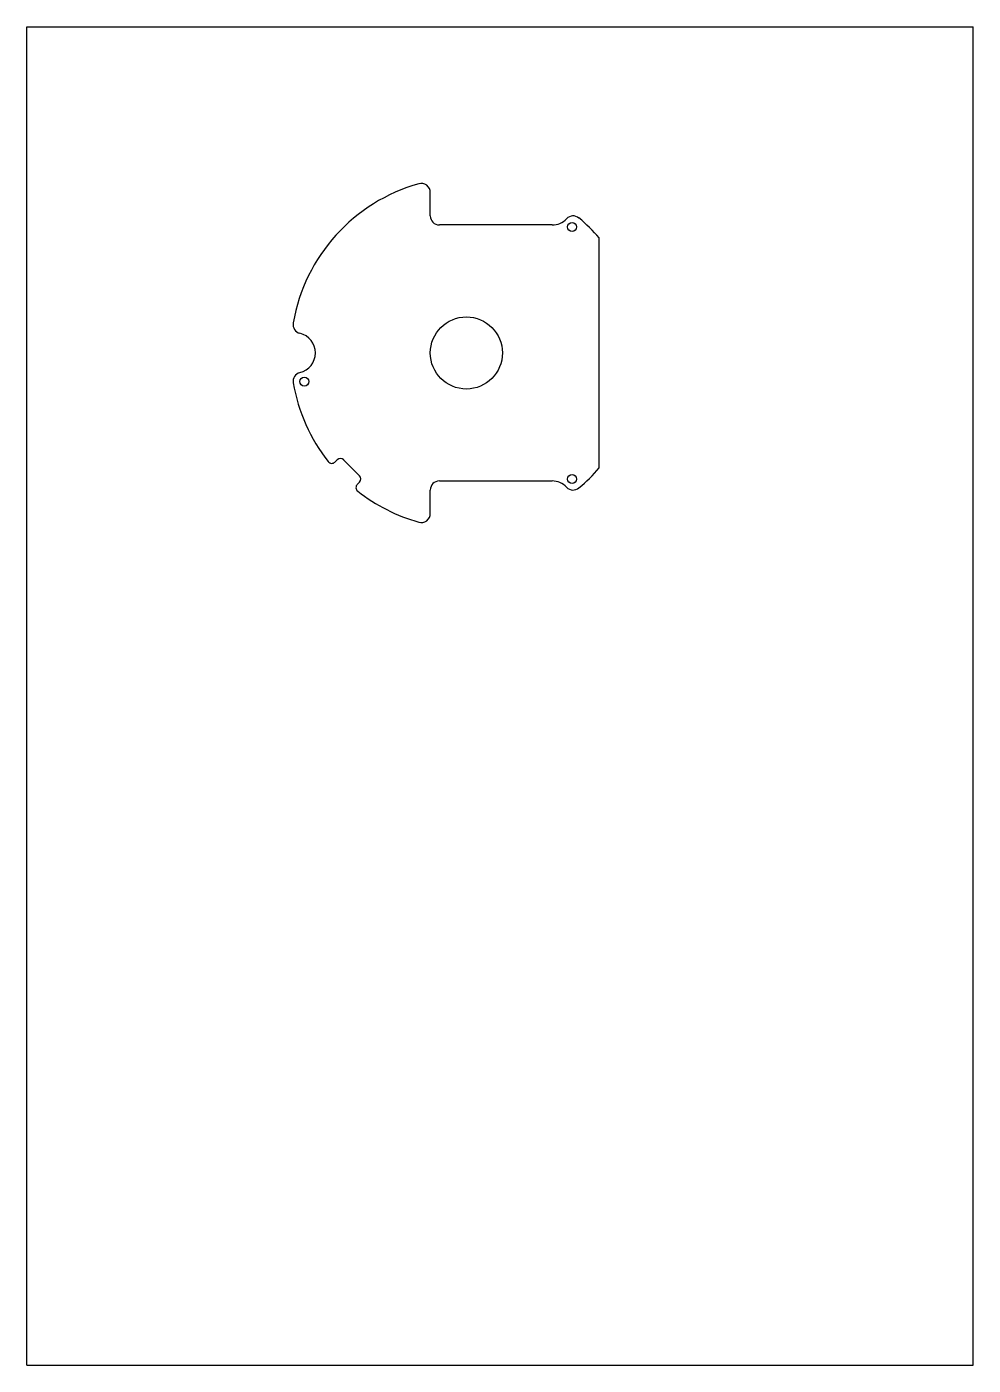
# Model space of a CAD drawing. Header units: millimetres. Extents: x 0 to 210, y 0 to 297.
import ezdxf

# ---------------------------------------------------------------- set-up
doc = ezdxf.new("R2010")
doc.units = ezdxf.units.MM
doc.header["$LTSCALE"] = 19.36
doc.layers.get('0').update_dxf_attribs({"linetype": 'CONTINUOUS'})
doc.layers.add('1__AXES', color=7, linetype='CONTINUOUS')

msp = doc.modelspace()

# ---------------------------------------------------------------- linework, layer by layer
at = {"color": 7, "linetype": 'CONTINUOUS'}
for p, q in [((0, 0), (0, 297)), ((0, 297), (210, 297)), ((210, 0), (210, 297)), ((89.54, 255.02), (89.54, 260.24)), ((116.54, 253.02), (91.54, 253.02)), ((68.9, 200.93), (68.38, 200.41)), ((73.85, 197.39), (70.31, 200.93)), ((91.54, 196.21), (116.54, 196.21)), ((73.33, 195.46), (73.85, 195.98)), ((89.54, 188.99), (89.54, 194.21)), ((0, 0), (210, 0))]:
    msp.add_line(p, q, dxfattribs=at)
for centre, radius, start, end in [((97.54, 224.62), 39, 105.6804, 170.1741), ((87.54, 260.24), 2, 0, 105.6804), ((91.54, 255.02), 2, 180, 270), ((116.54, 257.52), 4.5, 270, 316.2699), ((121.23, 253.03), 2, 50.1741, 136.2699), ((97.54, 224.62), 39, 40.8513, 50.1741), ((61.08, 230.93), 2, 170.1741, 256.2699), ((59.54, 224.62), 4.5, 283.7301, 76.2699), ((61.08, 218.3), 2, 103.7301, 189.8259), ((97.54, 224.62), 39, 189.8259, 218.199), ((67.67, 201.12), 1, 218.199, 315), ((69.61, 200.22), 1, 45, 135), ((97.54, 224.62), 39, 309.8259, 319.1487), ((73.14, 196.68), 1, 315, 45), ((91.54, 194.21), 2, 90, 180), ((116.54, 191.71), 4.5, 43.7301, 90), ((74.04, 194.75), 1, 135, 231.801), ((97.54, 224.62), 39, 231.801, 254.3196), ((121.23, 196.2), 2, 223.7301, 309.8259), ((87.54, 188.99), 2, 254.3196, 360)]:
    msp.add_arc(centre, radius, start, end, dxfattribs=at)
at = {"layer": '1__AXES', "color": 7, "linetype": 'CONTINUOUS'}
msp.add_line((127.04, 199.11), (127.04, 250.13), dxfattribs=at)
for centre, radius in [((121, 252.58), 1), ((97.54, 224.62), 8), ((61.59, 218.28), 1), ((121, 196.65), 1)]:
    msp.add_circle(centre, radius, dxfattribs=at)

doc.saveas('drawing.dxf')
